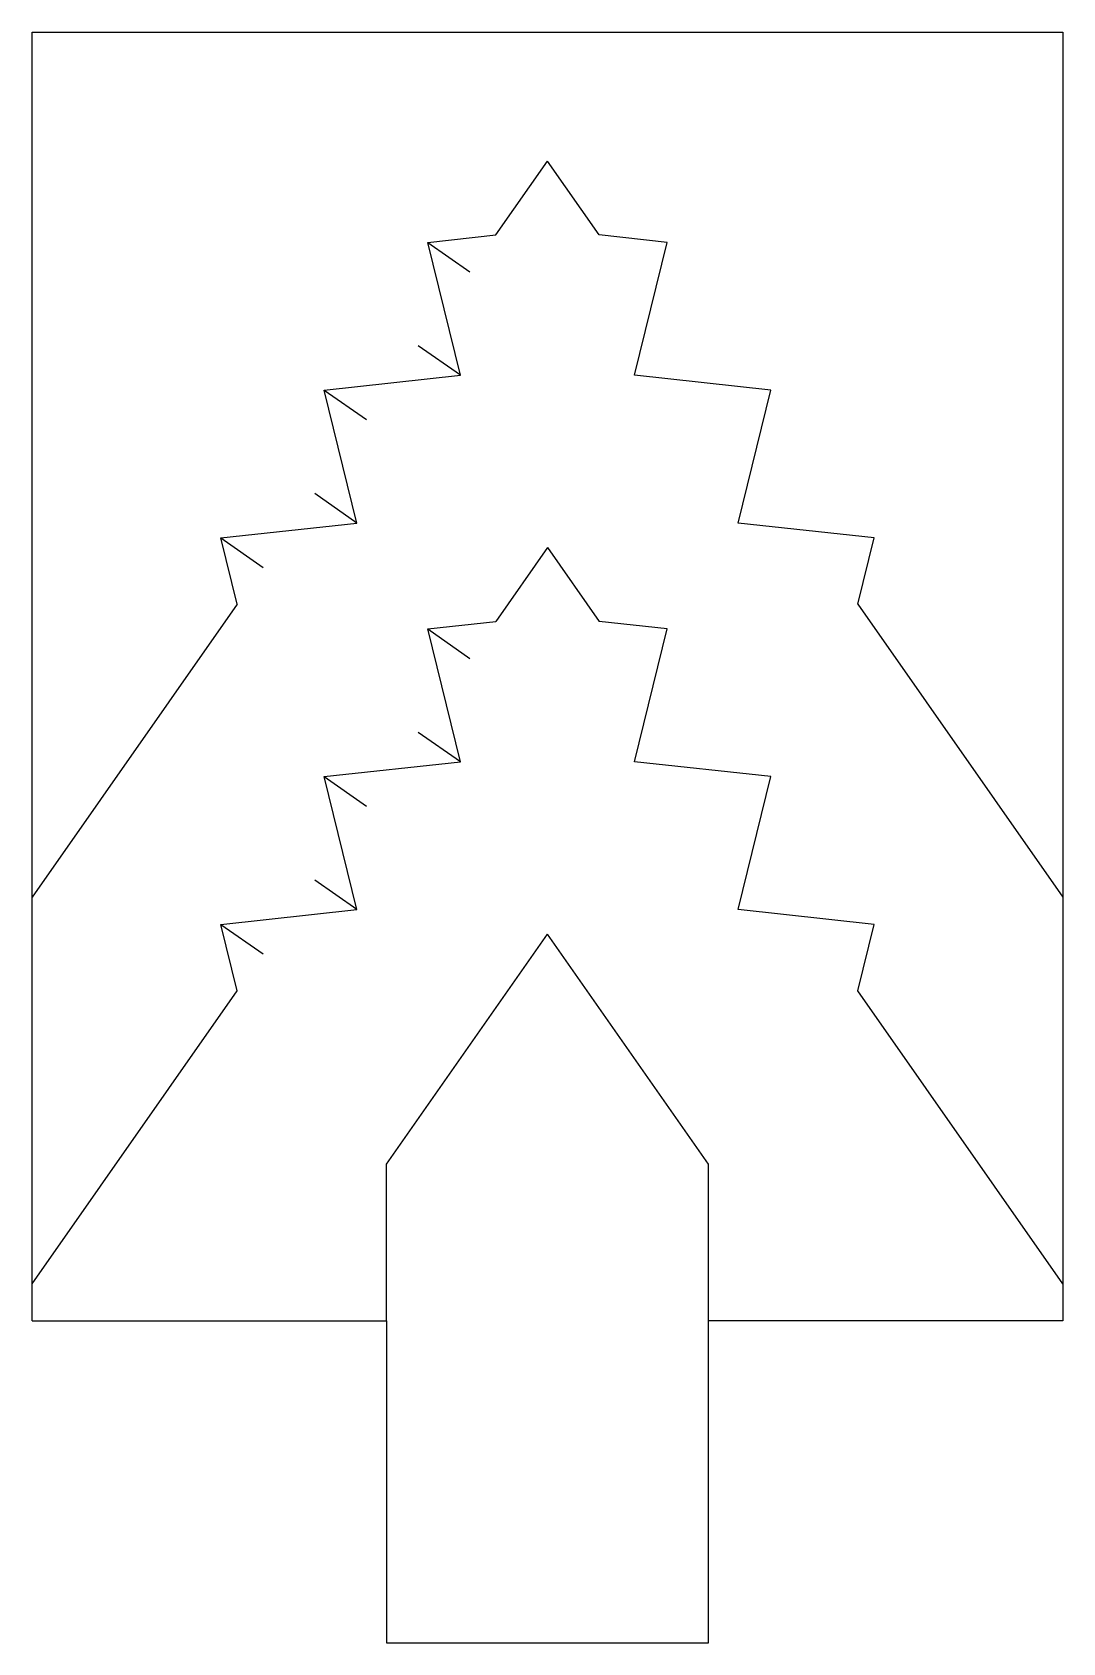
# Model space of a CAD drawing. Header units: millimetres. Extents: x -4 to 4, y 0 to 12.5.
import ezdxf

# ---------------------------------------------------------------- set-up
doc = ezdxf.new("R2010")
doc.units = ezdxf.units.MM
doc.layers.get('0').update_dxf_attribs({"linetype": 'CONTINUOUS'})

msp = doc.modelspace()

# ---------------------------------------------------------------- linework, layer by layer
for p, q in [((-4, 12.5), (4, 12.5)), ((-4, 5.787), (-4, 12.5)), ((4, 12.5), (4, 5.787)), ((-0.402, 10.927), (0, 11.5)), ((0.402, 10.927), (0, 11.5)), ((-0.93, 10.869), (-0.402, 10.927)), ((0.93, 10.869), (0.402, 10.927)), ((-0.676, 9.837), (-0.93, 10.869)), ((-0.93, 10.869), (-0.602, 10.64)), ((0.676, 9.837), (0.93, 10.869)), ((-0.676, 9.837), (-1.004, 10.066)), ((-1.733, 9.723), (-0.676, 9.837)), ((1.733, 9.723), (0.676, 9.837)), ((-1.479, 8.69), (-1.733, 9.723)), ((-1.733, 9.723), (-1.405, 9.493)), ((1.479, 8.69), (1.733, 9.723)), ((-1.479, 8.69), (-1.807, 8.92)), ((-2.536, 8.576), (-1.479, 8.69)), ((2.536, 8.576), (1.479, 8.69)), ((-2.409, 8.06), (-2.536, 8.576)), ((-2.536, 8.576), (-2.208, 8.346)), ((0, 8.5), (-0.402, 7.927)), ((0, 8.5), (0.402, 7.927)), ((2.409, 8.06), (2.536, 8.576)), ((-2.409, 8.06), (-4, 5.787)), ((2.409, 8.06), (4, 5.787)), ((-0.93, 7.869), (-0.402, 7.927)), ((0.93, 7.869), (0.402, 7.927)), ((-0.676, 6.837), (-0.93, 7.869)), ((-0.93, 7.869), (-0.602, 7.64)), ((0.676, 6.837), (0.93, 7.869)), ((-0.676, 6.837), (-1.004, 7.066)), ((-1.733, 6.723), (-0.676, 6.837)), ((1.733, 6.723), (0.676, 6.837)), ((-1.479, 5.69), (-1.733, 6.723)), ((-1.733, 6.723), (-1.405, 6.493)), ((1.479, 5.69), (1.733, 6.723)), ((-1.479, 5.69), (-1.807, 5.92)), ((-4, 2.787), (-4, 5.787)), ((4, 5.787), (4, 2.787)), ((-2.536, 5.576), (-1.479, 5.69)), ((2.536, 5.576), (1.479, 5.69)), ((-2.409, 5.06), (-2.536, 5.576)), ((-2.536, 5.576), (-2.208, 5.346)), ((-1.25, 3.715), (0, 5.5)), ((1.25, 3.715), (0, 5.5)), ((2.409, 5.06), (2.536, 5.576)), ((-4, 2.787), (-2.409, 5.06)), ((4, 2.787), (2.409, 5.06)), ((-1.25, 2.5), (-1.25, 3.715)), ((1.25, 2.5), (1.25, 3.715)), ((-4, 2.5), (-4, 2.787)), ((4, 2.787), (4, 2.5)), ((-4, 2.5), (-1.25, 2.5)), ((-1.25, 2.5), (-1.25, 0)), ((4, 2.5), (1.25, 2.5)), ((1.25, 0), (1.25, 2.5)), ((-1.25, 0), (1.25, 0))]:
    msp.add_line(p, q)

doc.saveas('drawing.dxf')
